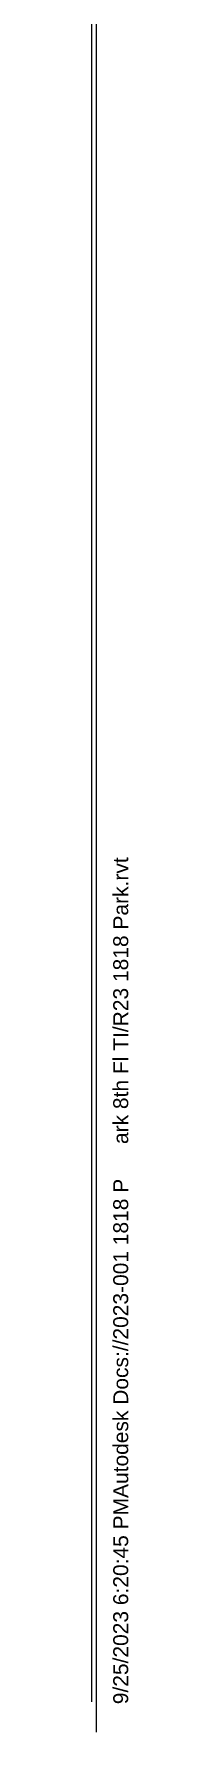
# Model space of a CAD drawing. Header units: inches. Extents: x -6061 to 13621, y -296 to 7483.
# Drawn here: x 2287.9 to 2297.2, y 4800.3 to 5230.3 of the extents above; entities that cross this region are included whole.
import ezdxf

# ---------------------------------------------------------------- set-up
doc = ezdxf.new("R2010")
doc.units = ezdxf.units.IN
doc.header["$MEASUREMENT"] = 0
doc.layers.get('0').update_dxf_attribs({"linetype": 'CONTINUOUS'})
doc.styles.add('Arial$001H0', font='arial.ttf')

msp = doc.modelspace()

# ---------------------------------------------------------------- linework, layer by layer
at = {"color": 7, "linetype": 'Continuous', "lineweight": 9, "true_color": 0x000007}
for p, q in [((2287.85561, 5908.49008), (2287.85561, 4807.88646)), ((2289.05697, 4806.28465), (2289.05697, 5910.09189))]:
    msp.add_line(p, q, dxfattribs=at)
at = {"color": 8, "linetype": 'Continuous', "lineweight": 9, "true_color": 0x7f7f7f}
msp.add_line((2289.05697, 4800.27787), (2289.05697, 4806.28465), dxfattribs=at)

# ---------------------------------------------------------------- texts
at = {"color": 7, "true_color": 0x000007, "style": 'Arial$001H0'}
for s, height, p in [('ark 8th Fl TI/R23 1818 Park.rvt', 3.8023911, (2297.14555, 4949.16604)), ('9/25/2023 6:20:45 PMAutodesk Docs://2023-001 1818 P', 3.7989739, (2297.14555, 4807.32582))]:
    msp.add_text(s, height=height, rotation=90, dxfattribs=at).set_placement(p)

doc.saveas('drawing.dxf')
